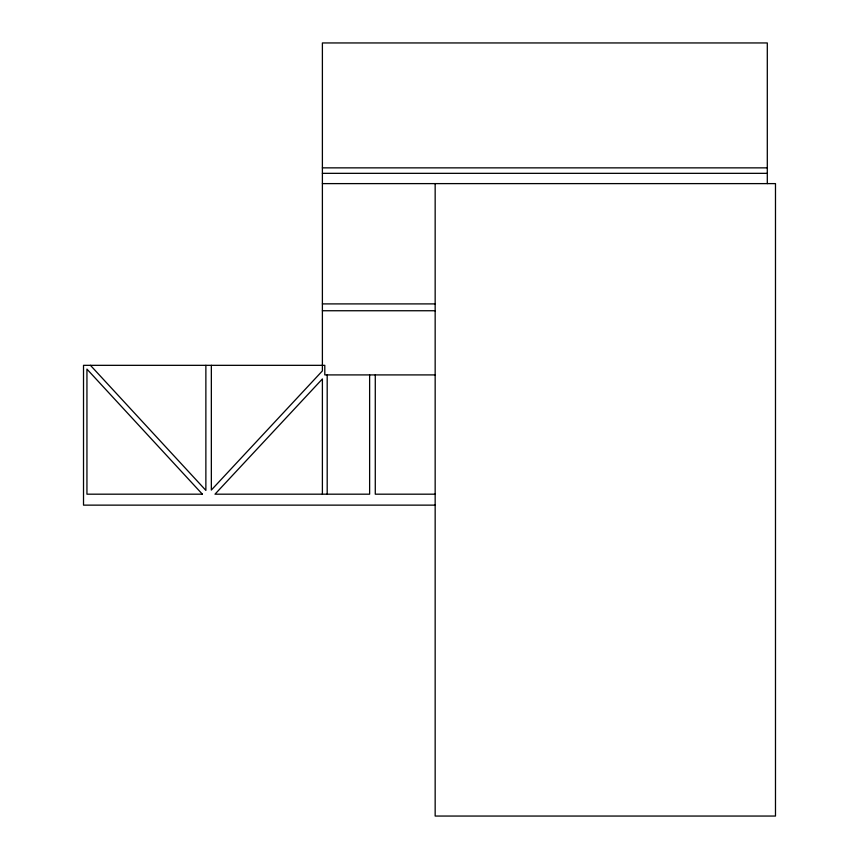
<?xml version="1.0" encoding="UTF-8"?>
<svg xmlns="http://www.w3.org/2000/svg" width="859" height="859" viewBox="0 0 859 859"><rect width="100%" height="100%" fill="white"/><g stroke="black" fill="none" stroke-linecap="round" stroke-linejoin="round"><path stroke-width="1.29" d="M322.393 167.859L767.302 167.859M322.393 173.335L767.302 173.335M322.393 183.611L775.484 183.611L775.484 816.05L435.159 816.05L435.159 183.611M322.393 303.903L435.159 303.903M322.393 310.743L435.159 310.743M435.159 374.911L324.799 374.911L324.799 365.333L83.516 365.333L83.516 505.135L435.159 505.135M435.159 494.183L375.276 494.183L375.276 374.911M90.442 365.333L205.87 490.392L205.87 365.333M767.302 183.611L767.302 42.95L322.393 42.95L322.393 370.895L211.346 490.038L211.346 365.333M369.628 374.911L369.628 494.183L214.997 494.183L322.393 378.937L322.393 494.183M327.193 374.911L327.193 494.183M202.38 494.183L86.942 494.183L86.942 369.112L202.38 494.183"/></g></svg>
